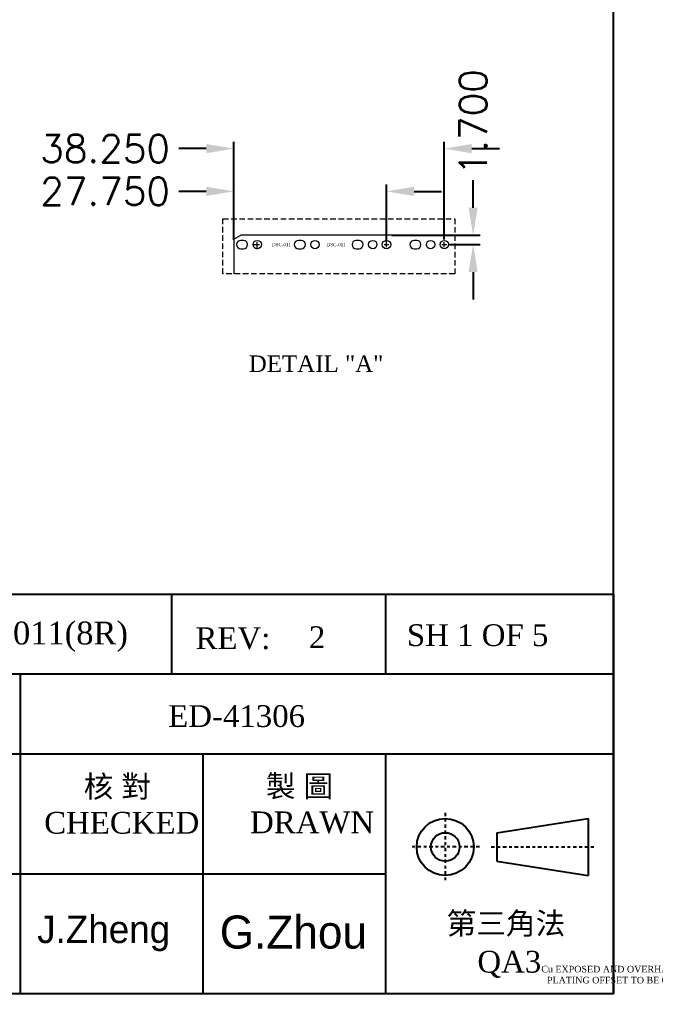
# Model space of a CAD drawing. Header units: inches. Extents: x -1651 to 1053, y -382 to 593.
# Drawn here: x -1574.34 to -1551.22, y 455.38 to 490.77 of the extents above; entities that cross this region are included whole.
import ezdxf

# ---------------------------------------------------------------- set-up
doc = ezdxf.new("R2010")
doc.units = ezdxf.units.IN
doc.header["$LTSCALE"] = 0.1
doc.header["$MEASUREMENT"] = 0
doc.linetypes.add('CENTER', pattern=[2, 1.25, -0.25, 0.25, -0.25])
doc.linetypes.add('DASHED2', pattern=[0.375, 0.25, -0.125])
for name, color, linetype in [('1', 7, 'Continuous'), ('3D', 4, 'Continuous'), ('LINE', 7, 'Continuous')]:
    doc.layers.add(name, color=color, linetype=linetype)
doc.layers.add('1D', color=4, linetype='Continuous', lineweight=9)
doc.styles.add('ROMANS2', font='romantic.ttf')
doc.styles.add('TEXT-1', font='simplex.shx')
doc.dimstyles.new('複本 DM-1-5', dxfattribs={"dimtxt": 1, "dimasz": 1, "dimexe": 0.25, "dimexo": 0.1, "dimgap": 0.2, "dimtad": 0, "dimdec": 3, "dimlfac": 5, "dimzin": 0, "dimdsep": 46, "dimtxsty": 'TEXT-1', "dimcen": 0.09, "dimclrd": 256, "dimclre": 256, "dimclrt": 256, "dimadec": 0, "dimazin": 0, "dimtfac": 1, "dimtdec": 3, "dimtofl": 0, "dimtmove": 0, "dimatfit": 0, "dimfxl": 1, "dimtolj": 1, "dimtzin": 0, "dimarcsym": 0})

# ---------------------------------------------------------------- blocks, each defined once
blk = doc.blocks.new('*D162')
at = {"layer": '1D', "lineweight": -2, "transparency": 16777216}
for p, q in [((-1566.547, 482.768), (-1566.547, 484.778)), ((-1560.997, 482.693), (-1560.997, 484.778)), ((-1567.547, 484.528), (-1568.547, 484.528)), ((-1559.997, 484.528), (-1558.997, 484.528))]:
    blk.add_line(p, q, dxfattribs=at)
at = {"layer": '1D', "transparency": 16777216}
for points in [[(-1567.547, 484.695), (-1567.547, 484.361), (-1566.547, 484.528)], [(-1559.997, 484.695), (-1559.997, 484.361), (-1560.997, 484.528)]]:
    blk.add_solid(points, dxfattribs=at)
at = {"layer": 'Defpoints', "color": 0, "transparency": 16777216}
for p in [(-1566.547, 484.528), (-1566.547, 482.668), (-1560.997, 482.593)]:
    blk.add_point(p, dxfattribs=at)
at = {"layer": '1D', "transparency": 16777216, "insert": (-1571.224, 484.528), "char_height": 1, "attachment_point": 5, "style": 'TEXT-1'}
blk.add_mtext('\\A1;27.750', dxfattribs=at)
blk = doc.blocks.new('*D163')
at = {"layer": '1D', "lineweight": -2, "transparency": 16777216}
for p, q in [((-1557.849, 483.933), (-1557.849, 484.933)), ((-1560.81, 482.933), (-1557.599, 482.933)), ((-1558.707, 482.593), (-1557.599, 482.593)), ((-1557.849, 481.593), (-1557.849, 480.593))]:
    blk.add_line(p, q, dxfattribs=at)
at = {"layer": '1D', "transparency": 16777216}
for points in [[(-1558.016, 483.933), (-1557.683, 483.933), (-1557.849, 482.933)], [(-1558.016, 481.593), (-1557.683, 481.593), (-1557.849, 482.593)]]:
    blk.add_solid(points, dxfattribs=at)
at = {"layer": 'Defpoints', "color": 0, "transparency": 16777216}
for p in [(-1560.91, 482.933), (-1557.849, 482.933), (-1558.807, 482.593)]:
    blk.add_point(p, dxfattribs=at)
at = {"layer": '1D', "transparency": 16777216, "insert": (-1557.849, 487.038), "char_height": 1, "attachment_point": 5, "rotation": 90, "style": 'TEXT-1'}
blk.add_mtext('\\A1;1.700', dxfattribs=at)
blk = doc.blocks.new('*D164')
at = {"layer": '1D', "lineweight": -2, "transparency": 16777216}
for p, q in [((-1566.547, 483.435), (-1566.547, 486.33)), ((-1558.897, 482.783), (-1558.897, 486.33)), ((-1567.547, 486.08), (-1568.547, 486.08)), ((-1557.897, 486.08), (-1556.897, 486.08))]:
    blk.add_line(p, q, dxfattribs=at)
at = {"layer": '1D', "transparency": 16777216}
for points in [[(-1567.547, 486.247), (-1567.547, 485.913), (-1566.547, 486.08)], [(-1557.897, 486.247), (-1557.897, 485.913), (-1558.897, 486.08)]]:
    blk.add_solid(points, dxfattribs=at)
at = {"layer": 'Defpoints', "color": 0, "transparency": 16777216}
for p in [(-1566.547, 486.08), (-1566.547, 483.335), (-1558.897, 482.683)]:
    blk.add_point(p, dxfattribs=at)
at = {"layer": '1D', "transparency": 16777216, "insert": (-1571.224, 486.08), "char_height": 1, "attachment_point": 5, "style": 'TEXT-1'}
blk.add_mtext('\\A1;38.250', dxfattribs=at)

msp = doc.modelspace()

# ---------------------------------------------------------------- linework, layer by layer
at = {"lineweight": 9}
for p, q in [((-1566.54732, 482.78694), (-1566.29392, 482.93326)), ((-1566.54732, 482.78694), (-1566.54732, 481.5358)), ((-1560.51931, 482.93326), (-1566.29392, 482.93326))]:
    msp.add_line(p, q, dxfattribs=at)
at = {"layer": '1', "lineweight": 9}
for p, q in [((-1566.19732, 482.74566), (-1566.29732, 482.74566)), ((-1566.29732, 482.44086), (-1566.19732, 482.44086)), ((-1564.09732, 482.74566), (-1564.19732, 482.74566)), ((-1564.19732, 482.44086), (-1564.09732, 482.44086)), ((-1561.99732, 482.74566), (-1562.09732, 482.74566)), ((-1562.09732, 482.44086), (-1561.99732, 482.44086)), ((-1559.89732, 482.74566), (-1559.99732, 482.74566)), ((-1559.99732, 482.44086), (-1559.89732, 482.44086))]:
    msp.add_line(p, q, dxfattribs=at)
at = {"layer": '1', "lineweight": 9, "ltscale": 2}
for centre in [(-1565.69732, 482.59326), (-1563.59732, 482.59326), (-1561.49732, 482.59326), (-1559.39732, 482.59326)]:
    msp.add_circle(centre, 0.1524, dxfattribs=at)
at = {"layer": '1', "lineweight": 9}
for centre, start, end in [((-1566.29732, 482.59326), 90, 270), ((-1566.19732, 482.59326), 270, 90), ((-1564.19732, 482.59326), 90, 270), ((-1564.09732, 482.59326), 270, 90), ((-1562.09732, 482.59326), 90, 270), ((-1561.99732, 482.59326), 270, 90), ((-1559.99732, 482.59326), 90, 270), ((-1559.89732, 482.59326), 270, 90)]:
    msp.add_arc(centre, 0.1524, start, end, dxfattribs=at)
at = {"layer": '1D'}
for p, q in [((-1561.08732, 482.59326), (-1560.90732, 482.59326)), ((-1560.99732, 482.50326), (-1560.99732, 482.68326)), ((-1558.98732, 482.59326), (-1558.80732, 482.59326)), ((-1558.89732, 482.50326), (-1558.89732, 482.68326))]:
    msp.add_line(p, q, dxfattribs=at)
at = {"layer": '1D', "color": 6, "linetype": 'DASHED2', "ltscale": 8}
msp.add_lwpolyline([(-1566.942, 483.52977), (-1558.51931, 483.52977), (-1558.51931, 481.5358), (-1566.942, 481.5358)], close=True, dxfattribs=at)
at = {"layer": '1D', "color": 0}
for centre in [(-1560.99732, 482.59326), (-1558.89732, 482.59326)]:
    msp.add_circle(centre, 0.1524, dxfattribs=at)
at = {"layer": '3D', "color": 1, "linetype": 'CENTER', "lineweight": 9, "ltscale": 2}
for p, q in [((-1565.86424, 482.59326), (-1565.53041, 482.59326)), ((-1565.69732, 482.42634), (-1565.69732, 482.76017))]:
    msp.add_line(p, q, dxfattribs=at)
at = {"layer": 'LINE'}
for p, q in [((-1605.89914, 469.89513), (-1552.7445, 469.89513)), ((-1568.81121, 469.89513), (-1568.81121, 466.99216)), ((-1561.03868, 469.89513), (-1561.03868, 466.99216)), ((-1552.7445, 469.89513), (-1552.7445, 455.38031)), ((-1592.46719, 466.99216), (-1552.7445, 466.99216)), ((-1592.46719, 464.0892), (-1552.7445, 464.0892)), ((-1567.67403, 464.0892), (-1567.67403, 455.38031)), ((-1561.03868, 464.0892), (-1561.03868, 455.38031)), ((-1605.89914, 455.38031), (-1552.7445, 455.38031))]:
    msp.add_line(p, q, dxfattribs=at)
at = {"layer": 'LINE', "color": 0}
for p, q in [((-1574.30937, 466.99216), (-1574.30937, 455.38031)), ((-1580.94472, 459.73475), (-1561.03868, 459.73475))]:
    msp.add_line(p, q, dxfattribs=at)
at = {"layer": 'LINE', "color": 7, "linetype": 'CENTER'}
for p, q in [((-1558.86431, 461.94987), (-1558.86431, 459.46161)), ((-1557.62019, 460.70574), (-1560.10844, 460.70574)), ((-1557.19253, 460.70574), (-1553.46015, 460.70574))]:
    msp.add_line(p, q, dxfattribs=at)
at = {"layer": 'LINE', "color": 7}
for p, q in [((-1556.98518, 461.22413), (-1553.66751, 461.74251)), ((-1553.66751, 461.74251), (-1553.66751, 459.66897)), ((-1556.98518, 461.22413), (-1556.98518, 460.18735)), ((-1556.98518, 460.18735), (-1553.66751, 459.66897))]:
    msp.add_line(p, q, dxfattribs=at)
at = {"layer": 'LINE'}
msp.add_lwpolyline([(-1650.6645, 593.26031), (-1650.6645, 455.38031), (-1552.7445, 455.38031), (-1552.7445, 593.26031)], close=True, dxfattribs=at)
at = {"layer": 'LINE', "color": 7}
for radius in [1.03677, 0.51839]:
    msp.add_circle((-1558.86431, 460.70574), radius, dxfattribs=at)

# ---------------------------------------------------------------- texts
at = {"layer": '1D', "color": 0, "char_height": 0.12, "attachment_point": 1, "style": 'ROMANS2'}
for insert in [(-1565.15955, 482.65436), (-1563.17366, 482.65436)]:
    msp.add_mtext_dynamic_manual_height_columns('DSC-011', width=0.4462902, gutter_width=15, heights=[0], dxfattribs=dict(at, insert=insert))
at = {"layer": '1D', "color": 6, "insert": (-1566.00413, 478.56521), "char_height": 0.6, "attachment_point": 1, "style": 'ROMANS2'}
msp.add_mtext_dynamic_manual_height_columns('DETAIL "A"', width=4.9460908, gutter_width=15, heights=[0], dxfattribs=at)
at = {"layer": '1D', "attachment_point": 1, "style": 'ROMANS2'}
for s, insert, char_height in [('{\\fForte|b0|i0|c134|p66;\\C7;J\\fForte|b0|i0|c0|p66;.Z\\fForte|b0|i0|c134|p66;heng}', (-1573.69267, 458.21423), 1), ('{\\fForte|b0|i0|c134|p66;\\C7;G\\fForte|b0|i0|c0|p66;.Zhou}', (-1567.05732, 458.21423), 1.2)]:
    msp.add_mtext_dynamic_manual_height_columns(s, width=6.6353463, gutter_width=15, heights=[0], dxfattribs=dict(at, insert=insert, char_height=char_height))
at = {"layer": '1D', "insert": (-1550.42562, 456.06452), "char_height": 0.24, "attachment_point": 5}
msp.add_mtext('{\\fRomantic|b0|i0|c2|p2;Cu EXPOSED AND OVERHANG(X & Y AXIS): 0.000~0.030mm\\PPLATING OFFSET TO BE 0.030mm MAX IN X AND Y AXIS }', dxfattribs=at)
at = {"layer": 'LINE', "color": 7, "style": 'ROMANS2'}
for s, p in [('REV:', (-1567.94046, 467.89601)), ('SH 1 OF 5', (-1560.25753, 468.00666)), ('ED-41306', (-1568.93245, 465.06663)), ('QA3', (-1557.69512, 456.14102))]:
    msp.add_text(s, height=0.790642, dxfattribs=at).set_placement(p)
at = {"layer": 'LINE', "color": 7, "attachment_point": 1, "style": 'ROMANS2'}
for s, insert, char_height, width in [('{\\C2;DSCQFN-5.0X6.0-8L-011(8R) }', (-1586.20356, 468.893), 0.83, 18.548431), ('{\\H1.3x;\\C256;2 }', (-1563.81923, 468.72336), 0.6081862, 1.380964), ('{\\fPMingLiU|b0|i0|c136|p18;     核 對\\P}CHECKED', (-1573.44067, 463.29764), 0.7906421, 5.9594559), ('{\\fPMingLiU|b0|i0|c136|p18;  製 圖\\P}DRAWN', (-1565.95681, 463.31372), 0.7906421, 5.9594559), ('{\\fPMingLiU|b0|i0|c136|p18;第三角法}', (-1558.81503, 458.32485), 0.7906421, 5.9594559)]:
    msp.add_mtext(s, dxfattribs=dict(at, insert=insert, char_height=char_height, width=width))

# ---------------------------------------------------------------- dimensions: what is measured, and where the dimension line sits
at = {"layer": '1D'}
dim = msp.add_linear_dim(base=(-1557.84918, 482.93326), p1=(-1558.80732, 482.59326), p2=(-1560.91003, 482.93326), angle=90, dimstyle='複本 DM-1-5', dxfattribs=at)
dim.commit()
dim.dimension.update_dxf_attribs({"geometry": '*D163', "text_midpoint": (-1557.84918, 487.03802)})
for base, p1, p2, picture, middle in [((-1566.54732, 486.08013), (-1558.89732, 482.68326), (-1566.54732, 483.33477), '*D164', (-1571.22351, 486.08013)), ((-1566.54732, 484.52802), (-1560.99732, 482.59326), (-1566.54732, 482.66827), '*D162', (-1571.22351, 484.52802))]:
    dim = msp.add_linear_dim(base=base, p1=p1, p2=p2, dimstyle='複本 DM-1-5', dxfattribs=at)
    dim.commit()
    dim.dimension.update_dxf_attribs({"geometry": picture, "text_midpoint": middle})

doc.saveas('drawing.dxf')
